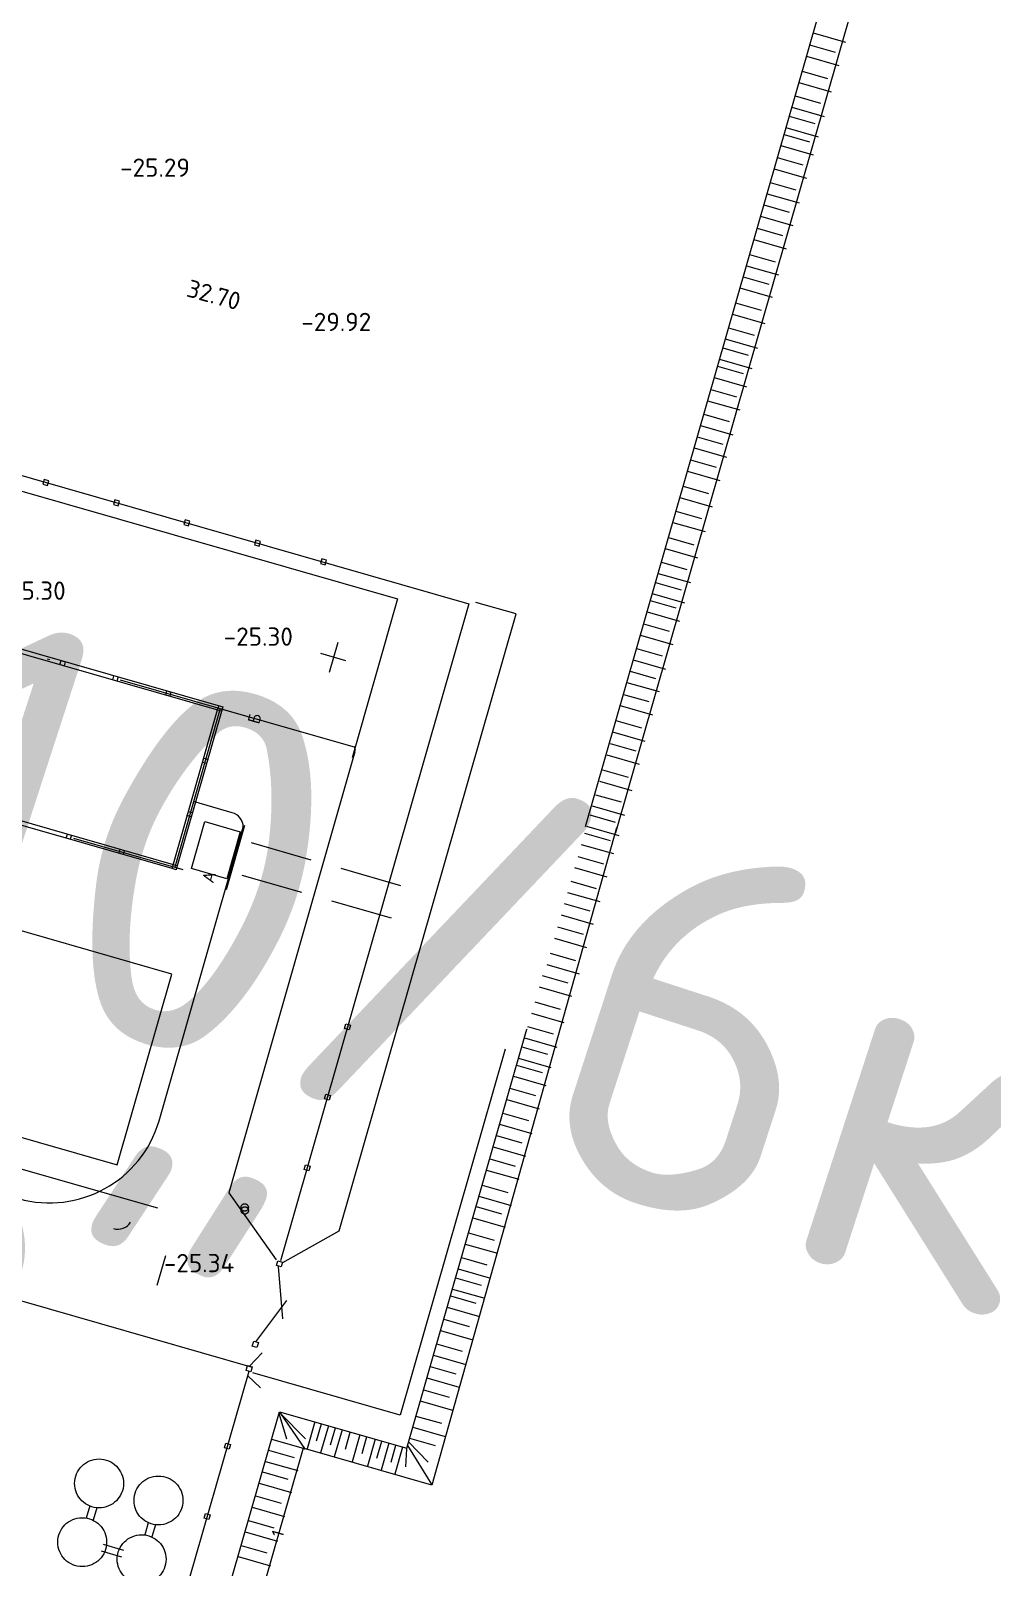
# Model space of a CAD drawing. Header units: millimetres. Extents: x 519 to 9564855, y -810 to 5021775.
# Drawn here: x 9542103.4 to 9542142.7, y 4996394.5 to 4996457.4 of the extents above; entities that cross this region are included whole.
import ezdxf
from ezdxf.enums import TextEntityAlignment as Align

# ---------------------------------------------------------------- set-up
doc = ezdxf.new("R2010")
doc.units = ezdxf.units.MM
doc.header["$LTSCALE"] = 2
doc.header["$MEASUREMENT"] = 0
for name, pattern in [('ACAD_ISO10W100', [18, 12, -3, 0, -3]), ('DASHED2', [9.525, 6.35, -3.175]), ('HIDDENX2', [19.05, 12.7, -6.35])]:
    doc.linetypes.add(name, pattern=pattern)
for name, color, linetype in [('elevation', 7, 'Continuous'), ('ограда', 7, 'Continuous'), ('ситуация', 7, 'Continuous'), ('Строитель', 7, 'Continuous')]:
    doc.layers.add(name, color=color, linetype=linetype)
doc.layers.add('Электро', color=1, linetype='Continuous', lineweight=30)
doc.styles.get("Standard").update_dxf_attribs({"font": 'isocpeur.ttf', "width": 0.5})

msp = doc.modelspace()

# ---------------------------------------------------------------- linework, layer by layer
at = {"color": 96, "linetype": 'ACAD_ISO10W100', "lineweight": 0, "ltscale": 0.5, "true_color": 0x006600}
for p, q in [((9542072.26356, 4996440.837), (9542111.48926, 4996429.58923)), ((9542070.36501, 4996434.35947), (9542109.62652, 4996423.10143)), ((9542111.15666, 4996429.68469), (9542109.29611, 4996423.19617)), ((9542111.15665, 4996429.68466), (9542109.29611, 4996423.19617))]:
    msp.add_line(p, q, dxfattribs=at)
at = {"lineweight": 0, "ltscale": 20}
for p, q in [((9542111.2164, 4996429.57691), (9542072.32333, 4996440.72932)), ((9542072.37137, 4996440.89684), (9542111.26444, 4996429.74443)), ((9542070.34329, 4996434.45635), (9542109.23636, 4996423.30394)), ((9542109.18833, 4996423.13642), (9542070.29525, 4996434.28883)), ((9542104.60192, 4996431.47358), (9542104.64995, 4996431.6411)), ((9542104.76944, 4996431.42555), (9542104.60192, 4996431.47358)), ((9542104.64995, 4996431.6411), (9542104.81747, 4996431.59307)), ((9542104.81747, 4996431.59307), (9542104.76944, 4996431.42555)), ((9542106.76476, 4996430.8534), (9542106.81279, 4996431.02092)), ((9542106.98031, 4996430.97288), (9542106.93228, 4996430.80536)), ((9542108.9276, 4996430.23322), (9542108.97563, 4996430.40074)), ((9542109.09512, 4996430.18518), (9542108.9276, 4996430.23322)), ((9542108.97563, 4996430.40074), (9542109.14315, 4996430.3527)), ((9542109.14315, 4996430.3527), (9542109.09512, 4996430.18518)), ((9542109.18833, 4996423.13643), (9542111.04888, 4996429.62495)), ((9542111.26444, 4996429.74443), (9542109.39913, 4996423.23931)), ((9542111.04888, 4996429.62495), (9542111.09692, 4996429.79247)), ((9542110.43346, 4996427.47871), (9542110.4815, 4996427.64623)), ((9542110.60098, 4996427.43067), (9542110.43346, 4996427.47871)), ((9542110.4815, 4996427.64623), (9542110.64902, 4996427.5982)), ((9542110.64902, 4996427.5982), (9542110.60098, 4996427.43067)), ((9542109.80852, 4996425.29927), (9542109.85655, 4996425.46679)), ((9542109.97604, 4996425.25123), (9542109.80852, 4996425.29927)), ((9542109.85655, 4996425.46679), (9542110.02407, 4996425.41875)), ((9542110.02407, 4996425.41875), (9542109.97604, 4996425.25123)), ((9542104.8569, 4996424.37844), (9542104.90494, 4996424.54596)), ((9542105.02442, 4996424.3304), (9542104.8569, 4996424.37844)), ((9542104.90494, 4996424.54596), (9542105.07246, 4996424.49792)), ((9542105.07246, 4996424.49792), (9542105.02442, 4996424.3304)), ((9542107.01974, 4996423.75825), (9542107.06777, 4996423.92577)), ((9542107.18726, 4996423.71022), (9542107.01974, 4996423.75825)), ((9542107.06777, 4996423.92577), (9542107.23529, 4996423.87774)), ((9542107.23529, 4996423.87774), (9542107.18726, 4996423.71022)), ((9542109.35585, 4996423.08839), (9542109.18833, 4996423.13643)), ((9542109.23637, 4996423.30395), (9542109.40389, 4996423.25592)), ((9542109.40389, 4996423.25592), (9542109.35585, 4996423.08839)), ((9542112.27624, 4996402.38869), (9542112.806, 4996401.89098))]:
    msp.add_line(p, q, dxfattribs=at)
at = {"lineweight": 0}
for p, q in [((9542111.19466, 4996429.6737), (9542116.68392, 4996428.09977)), ((9542116.66255, 4996428.06226), (9542116.68324, 4996428.13443)), ((9542116.66642, 4996427.94204), (9542116.68711, 4996428.0142)), ((9542111.65008, 4996425.41893), (9542110.0639, 4996425.87376)), ((9542108.65836, 4996412.80918), (9542112.10298, 4996424.82201)), ((9542097.43313, 4996412.44976), (9542108.59469, 4996409.24923))]:
    msp.add_line(p, q, dxfattribs=at)
at = {"color": 102, "lineweight": 0}
msp.add_line((9542111.4101, 4996422.27061), (9542112.16811, 4996424.91408), dxfattribs=at)
at = {"lineweight": 0}
for points in [[(9542078.61432, 4996494.30697), (9542078.65373, 4996492.81753), (9542079.27111, 4996491.19996), (9542079.99326, 4996489.6964), (9542081.53413, 4996488.53429), (9542140.78953, 4996471.54308), (9542127.328, 4996424.59715)], [(9542126.09896, 4996424.85), (9542139.31887, 4996470.95331), (9542081.2399, 4996487.60894)], [(9542135.40899, 4996457.31791), (9542136.72965, 4996456.93921)], [(9542135.13671, 4996456.36835), (9542136.45737, 4996455.98966)], [(9542135.26871, 4996456.8287), (9542136.31296, 4996456.52927)], [(9542134.9607, 4996455.75455), (9542136.00495, 4996455.45511)], [(9542134.8287, 4996455.2942), (9542136.14936, 4996454.9155)], [(9542134.67029, 4996454.74177), (9542135.71454, 4996454.44233)], [(9542134.43268, 4996453.91313), (9542135.47693, 4996453.6137)], [(9542134.53829, 4996454.28142), (9542135.85895, 4996453.90272)], [(9542134.21909, 4996453.16825), (9542135.26334, 4996452.86882)], [(9542134.30068, 4996453.45278), (9542135.62134, 4996453.07409)], [(9542134.08709, 4996452.7079), (9542135.40775, 4996452.32921)], [(9542133.94628, 4996452.21686), (9542134.99053, 4996451.91743)], [(9542133.81428, 4996451.75651), (9542135.13494, 4996451.37782)], [(9542133.52387, 4996450.74373), (9542134.84453, 4996450.36504)], [(9542133.65587, 4996451.20408), (9542134.70012, 4996450.90465)], [(9542133.39187, 4996450.28337), (9542134.43612, 4996449.98394)], [(9542133.25986, 4996449.82302), (9542134.58052, 4996449.44433)], [(9542132.98705, 4996448.87163), (9542134.30772, 4996448.49293)], [(9542133.11906, 4996449.33198), (9542134.16331, 4996449.03254)], [(9542068.34239, 4996448.51937), (9542118.41259, 4996434.16198), (9542116.55058, 4996427.66838)], [(9542132.81105, 4996448.25782), (9542133.8553, 4996447.95839)], [(9542132.67904, 4996447.79747), (9542133.99971, 4996447.41878)], [(9542132.41775, 4996446.88623), (9542133.73841, 4996446.50754)], [(9542132.54975, 4996447.34658), (9542133.594, 4996447.04715)], [(9542132.24174, 4996446.27242), (9542133.28599, 4996445.97299)], [(9542132.10974, 4996445.81207), (9542133.4304, 4996445.43338)], [(9542131.95133, 4996445.25964), (9542132.99558, 4996444.96021)], [(9542131.71373, 4996444.43101), (9542132.75798, 4996444.13158)], [(9542131.81933, 4996444.79929), (9542133.13999, 4996444.4206)], [(9542131.58172, 4996443.97066), (9542132.90238, 4996443.59197)], [(9542131.36813, 4996443.22578), (9542132.68879, 4996442.84709)], [(9542131.50014, 4996443.68613), (9542132.54439, 4996443.3867)], [(9542131.22733, 4996442.73473), (9542132.27158, 4996442.4353)], [(9542131.09532, 4996442.27438), (9542132.41599, 4996441.89569)], [(9542130.80491, 4996441.2616), (9542132.12558, 4996440.88291)], [(9542130.93692, 4996441.72195), (9542131.98117, 4996441.42252)], [(9542130.67291, 4996440.80125), (9542131.71716, 4996440.50181)], [(9542130.54091, 4996440.3409), (9542131.86157, 4996439.9622)], [(9542130.2681, 4996439.3895), (9542131.58876, 4996439.01081)], [(9542130.4001, 4996439.84985), (9542131.44435, 4996439.55042)], [(9542130.09209, 4996438.7757), (9542131.13634, 4996438.47626)], [(9542129.96009, 4996438.31535), (9542131.28075, 4996437.93665)], [(9542129.80025, 4996437.75792), (9542130.8445, 4996437.45849)], [(9542129.66825, 4996437.29757), (9542130.98891, 4996436.91888)], [(9542129.36024, 4996436.22341), (9542130.6809, 4996435.84472)], [(9542129.49224, 4996436.68376), (9542130.53649, 4996436.38433)], [(9542129.20183, 4996435.67098), (9542130.24608, 4996435.37155)], [(9542129.06983, 4996435.21063), (9542130.39049, 4996434.83194)], [(9542128.83222, 4996434.382), (9542130.15288, 4996434.00331)], [(9542128.96422, 4996434.84235), (9542130.00847, 4996434.54292)], [(9542113.71772, 4996407.01343), (9542116.0282, 4996408.31142), (9542123.26521, 4996433.54987), (9542121.61115, 4996434.02417)], [(9542128.75063, 4996434.09747), (9542129.79488, 4996433.79804)], [(9542128.47782, 4996433.14607), (9542129.52207, 4996432.84664)], [(9542128.61863, 4996433.63712), (9542129.93929, 4996433.25843)], [(9542128.34582, 4996432.68572), (9542129.66648, 4996432.30703)], [(9542116.29646, 4996431.63552), (9542115.27538, 4996431.92831)], [(9542115.62862, 4996431.17278), (9542115.97792, 4996432.39093)], [(9542128.18741, 4996432.1333), (9542129.23166, 4996431.83386)], [(9542127.92341, 4996431.21259), (9542128.96766, 4996430.91316)], [(9542128.05541, 4996431.67295), (9542129.37607, 4996431.29425)], [(9542127.7914, 4996430.75224), (9542129.11206, 4996430.37355)], [(9542127.6506, 4996430.26119), (9542128.69485, 4996429.96176)], [(9542127.51859, 4996429.80084), (9542128.83926, 4996429.42215)], [(9542127.21058, 4996428.72669), (9542128.53125, 4996428.34799)], [(9542127.34259, 4996429.18704), (9542128.38684, 4996428.8876)], [(9542127.10821, 4996428.24374), (9542128.15246, 4996427.9443)], [(9542116.62108, 4996427.91646), (9542116.662, 4996427.90472), (9542111.50634, 4996409.8687), (9542111.50634, 4996409.8687)], [(9542126.9762, 4996427.78339), (9542128.29686, 4996427.40469)], [(9542126.8002, 4996427.16958), (9542127.84445, 4996426.87015)], [(9542126.50979, 4996426.1568), (9542127.55404, 4996425.85737)], [(9542126.66819, 4996426.70923), (9542127.98886, 4996426.33054)], [(9542126.37778, 4996425.69645), (9542127.69845, 4996425.31776)], [(9542126.14018, 4996424.86782), (9542127.46084, 4996424.48912)], [(9542126.27218, 4996425.32817), (9542127.31643, 4996425.02873)], [(9542127.36732, 4996424.80498), (9542119.8143, 4996397.91462), (9542114.54702, 4996399.42499), (9542107.03882, 4996373.24079), (9542046.74475, 4996390.52984), (9542053.89858, 4996415.47822), (9542042.89748, 4996418.61967)], [(9542126.05859, 4996424.58329), (9542127.10284, 4996424.28385)], [(9542125.78578, 4996423.63189), (9542126.83003, 4996423.33246)], [(9542125.92659, 4996424.12294), (9542127.24725, 4996423.74424)], [(9542125.65378, 4996423.17154), (9542126.97444, 4996422.79285)], [(9542125.49537, 4996422.61911), (9542126.53962, 4996422.31968)], [(9542125.36337, 4996422.15876), (9542126.68403, 4996421.78007)], [(9542125.09936, 4996421.23806), (9542126.42002, 4996420.85936)], [(9542125.23136, 4996421.69841), (9542126.27561, 4996421.39897)], [(9542124.95856, 4996420.74701), (9542126.00281, 4996420.44758)], [(9542045.01172, 4996419.92459), (9542056.02182, 4996416.76749), (9542048.76955, 4996391.4758), (9542106.15688, 4996375.02025), (9542113.58144, 4996400.91274), (9542118.78716, 4996399.42002), (9542123.70153, 4996416.55845), (9542123.71897, 4996416.55345)], [(9542124.82655, 4996420.28666), (9542126.14721, 4996419.90797)], [(9542124.51854, 4996419.2125), (9542125.8392, 4996418.83381)], [(9542124.65055, 4996419.67285), (9542125.6948, 4996419.37342)], [(9542124.33174, 4996418.75628), (9542125.37599, 4996418.45684)], [(9542124.19974, 4996418.29593), (9542125.5204, 4996417.91723)], [(9542124.02373, 4996417.68212), (9542125.06798, 4996417.38268)], [(9542123.89173, 4996417.22177), (9542125.21239, 4996416.84308)], [(9542123.60132, 4996416.20899), (9542124.92198, 4996415.8303)], [(9542123.73332, 4996416.66934), (9542124.77758, 4996416.36991)], [(9542122.81574, 4996415.75135), (9542118.52126, 4996400.7747), (9542112.48798, 4996402.50472)], [(9542123.49572, 4996415.84071), (9542124.53997, 4996415.54127)], [(9542123.28213, 4996415.09583), (9542124.32638, 4996414.79639)], [(9542123.36371, 4996415.38036), (9542124.68438, 4996415.00166)], [(9542123.15012, 4996414.63548), (9542124.47079, 4996414.25678)], [(9542122.87732, 4996413.68408), (9542124.19798, 4996413.30539)], [(9542123.00932, 4996414.14443), (9542124.05357, 4996413.845)], [(9542122.71891, 4996413.13165), (9542123.76316, 4996412.83222)], [(9542122.58691, 4996412.6713), (9542123.90757, 4996412.29261)], [(9542122.3229, 4996411.7506), (9542123.64356, 4996411.3719)], [(9542122.4549, 4996412.21095), (9542123.49915, 4996411.91151)], [(9542122.18209, 4996411.25955), (9542123.22634, 4996410.96012)], [(9542122.05009, 4996410.7992), (9542123.37075, 4996410.42051)], [(9542113.46375, 4996407.12607), (9542111.52285, 4996409.86396)], [(9542121.87408, 4996410.18539), (9542122.91833, 4996409.88596)], [(9542121.62279, 4996409.30903), (9542122.66704, 4996409.0096)], [(9542121.74208, 4996409.72504), (9542123.06274, 4996409.34635)], [(9542121.49079, 4996408.84868), (9542122.81145, 4996408.46999)], [(9542121.31478, 4996408.23488), (9542122.35903, 4996407.93544)], [(9542108.58072, 4996406.09027), (9542108.93002, 4996407.30842)], [(9542121.18278, 4996407.77453), (9542122.50344, 4996407.39583)], [(9542120.89237, 4996406.76175), (9542122.21303, 4996406.38305)], [(9542121.02437, 4996407.2221), (9542122.06862, 4996406.92266)], [(9542120.78676, 4996406.39346), (9542121.83102, 4996406.09403)], [(9542120.57317, 4996405.64858), (9542121.61742, 4996405.34915)], [(9542120.65476, 4996405.93311), (9542121.97542, 4996405.55442)], [(9542120.44117, 4996405.18823), (9542121.76183, 4996404.80954)], [(9542120.16836, 4996404.23684), (9542121.48902, 4996403.85814)], [(9542120.30037, 4996404.69719), (9542121.34462, 4996404.39775)], [(9542120.00996, 4996403.68441), (9542121.05421, 4996403.38497)], [(9542119.87795, 4996403.22406), (9542121.19861, 4996402.84537)], [(9542119.61394, 4996402.30335), (9542120.93461, 4996401.92466)], [(9542119.74595, 4996402.7637), (9542120.7902, 4996402.46427)], [(9542119.47314, 4996401.81231), (9542120.51739, 4996401.51287)], [(9542119.34114, 4996401.35196), (9542120.6618, 4996400.97326)], [(9542113.55604, 4996400.8569), (9542113.86599, 4996399.8065)], [(9542113.59063, 4996400.87699), (9542114.62925, 4996399.37432)], [(9542113.60753, 4996400.85513), (9542114.64543, 4996399.80389)], [(9542115.0269, 4996400.49826), (9542114.70887, 4996399.38914)], [(9542115.28455, 4996400.40024), (9542115.08487, 4996399.70387)], [(9542119.16513, 4996400.73815), (9542120.20938, 4996400.43872)], [(9542114.57131, 4996399.40935), (9542113.27365, 4996399.78145)], [(9542115.58397, 4996400.33852), (9542115.26593, 4996399.22941)], [(9542115.86129, 4996400.23486), (9542115.66161, 4996399.53849)], [(9542116.14104, 4996400.17878), (9542115.82301, 4996399.06967)], [(9542116.46206, 4996400.06259), (9542116.26238, 4996399.36622)], [(9542116.8722, 4996399.96913), (9542116.55417, 4996398.86001)], [(9542117.14703, 4996399.89032), (9542116.94735, 4996399.19395)], [(9542117.49947, 4996399.78926), (9542117.18143, 4996398.68015)], [(9542118.90328, 4996399.82499), (9542119.94754, 4996399.52555)], [(9542119.03313, 4996400.2778), (9542120.35379, 4996399.89911)], [(9542113.1387, 4996399.34404), (9542114.18295, 4996399.04461)], [(9542117.75712, 4996399.69124), (9542117.55744, 4996398.99487)], [(9542118.05653, 4996399.62953), (9542117.7385, 4996398.52041)], [(9542118.33386, 4996399.52586), (9542118.13418, 4996398.8295)], [(9542118.61361, 4996399.46979), (9542118.29558, 4996398.36067)], [(9542118.78077, 4996399.39772), (9542118.73495, 4996398.65723)], [(9542118.81863, 4996399.52978), (9542119.81826, 4996397.92869)], [(9542118.86296, 4996399.68436), (9542119.66467, 4996398.8533)], [(9542113.0067, 4996398.88369), (9542114.32736, 4996398.505)], [(9542112.75149, 4996397.99367), (9542114.07215, 4996397.61498)], [(9542112.88349, 4996398.45402), (9542113.92774, 4996398.15459)], [(9542112.60188, 4996397.47194), (9542113.64613, 4996397.1725)], [(9542112.46988, 4996397.01159), (9542113.79054, 4996396.63289)], [(9542112.17947, 4996395.99881), (9542113.50013, 4996395.62011)], [(9542112.31147, 4996396.45916), (9542113.35572, 4996396.15972)], [(9542112.02106, 4996395.44638), (9542113.06532, 4996395.14695)], [(9542111.88906, 4996394.98603), (9542113.20972, 4996394.60734)]]:
    msp.add_lwpolyline(points, dxfattribs=at)
at = {"layer": 'ограда', "lineweight": 0}
for p, q in [((9542072.29625, 4996448.0266), (9542121.33092, 4996433.96613)), ((9542103.95965, 4996439.0513), (9542103.90452, 4996438.85904)), ((9542103.90452, 4996438.85904), (9542104.09677, 4996438.80392)), ((9542104.1519, 4996438.99617), (9542103.95965, 4996439.0513)), ((9542104.09677, 4996438.80392), (9542104.1519, 4996438.99617)), ((9542106.84343, 4996438.22438), (9542106.78831, 4996438.03213)), ((9542107.03569, 4996438.16926), (9542106.84343, 4996438.22438)), ((9542106.98056, 4996437.977), (9542107.03569, 4996438.16926)), ((9542106.78831, 4996438.03213), (9542106.98056, 4996437.977)), ((9542109.72722, 4996437.39747), (9542109.67209, 4996437.20522)), ((9542109.67209, 4996437.20522), (9542109.86434, 4996437.15009)), ((9542109.91947, 4996437.34234), (9542109.72722, 4996437.39747)), ((9542109.86434, 4996437.15009), (9542109.91947, 4996437.34234)), ((9542112.611, 4996436.57056), (9542112.55588, 4996436.37831)), ((9542112.55588, 4996436.37831), (9542112.74813, 4996436.32318)), ((9542112.80326, 4996436.51543), (9542112.611, 4996436.57056)), ((9542112.74813, 4996436.32318), (9542112.80326, 4996436.51543)), ((9542115.31028, 4996435.80112), (9542115.25515, 4996435.60886)), ((9542115.25515, 4996435.60886), (9542115.44741, 4996435.55374)), ((9542115.50253, 4996435.74599), (9542115.31028, 4996435.80112)), ((9542115.44741, 4996435.55374), (9542115.50253, 4996435.74599)), ((9542121.33092, 4996433.96613), (9542113.62167, 4996407.08079)), ((9542116.24576, 4996416.59486), (9542116.30089, 4996416.78711)), ((9542116.30089, 4996416.78711), (9542116.49314, 4996416.73199)), ((9542116.49314, 4996416.73199), (9542116.43801, 4996416.53973)), ((9542116.43801, 4996416.53973), (9542116.24576, 4996416.59486)), ((9542115.41885, 4996413.71108), (9542115.47398, 4996413.90333)), ((9542115.6111, 4996413.65595), (9542115.41885, 4996413.71108)), ((9542115.47398, 4996413.90333), (9542115.66623, 4996413.8482)), ((9542115.66623, 4996413.8482), (9542115.6111, 4996413.65595)), ((9542114.59194, 4996410.82729), (9542114.64706, 4996411.01954)), ((9542114.78419, 4996410.77216), (9542114.59194, 4996410.82729)), ((9542114.64706, 4996411.01954), (9542114.83932, 4996410.96442)), ((9542114.83932, 4996410.96442), (9542114.78419, 4996410.77216)), ((9542113.46458, 4996406.89574), (9542113.51971, 4996407.08799)), ((9542113.65683, 4996406.84061), (9542113.46458, 4996406.89574)), ((9542113.51971, 4996407.08799), (9542113.71196, 4996407.03286)), ((9542113.53074, 4996406.85485), (9542113.70402, 4996404.7159)), ((9542113.55641, 4996406.87729), (9542113.55544, 4996406.8739)), ((9542113.55544, 4996406.8739), (9542113.55641, 4996406.87729)), ((9542113.56071, 4996406.86817), (9542113.55974, 4996406.86479)), ((9542113.55974, 4996406.86479), (9542113.56071, 4996406.86817)), ((9542113.71196, 4996407.03286), (9542113.65683, 4996406.84061)), ((9542112.60865, 4996403.77166), (9542113.88522, 4996405.45752)), ((9542112.47128, 4996403.60034), (9542112.53376, 4996403.80566)), ((9542112.65872, 4996403.5433), (9542112.47128, 4996403.60034)), ((9542112.53376, 4996403.80566), (9542112.72373, 4996403.74785)), ((9542112.72373, 4996403.74785), (9542112.66125, 4996403.54253)), ((9542112.353, 4996402.77859), (9542112.86817, 4996403.3215)), ((9542112.32428, 4996402.56211), (9542104.83403, 4996376.43463)), ((9542112.21647, 4996402.59724), (9542112.27895, 4996402.80257)), ((9542112.40391, 4996402.54021), (9542112.21647, 4996402.59724)), ((9542112.27895, 4996402.80257), (9542112.46892, 4996402.74476)), ((9542112.46892, 4996402.74476), (9542112.40644, 4996402.53944)), ((9542111.32701, 4996399.44115), (9542111.38214, 4996399.6334)), ((9542111.51926, 4996399.38602), (9542111.32701, 4996399.44115)), ((9542111.38214, 4996399.6334), (9542111.57439, 4996399.57827)), ((9542111.57439, 4996399.57827), (9542111.51926, 4996399.38602)), ((9542110.50148, 4996396.56216), (9542110.5566, 4996396.75442)), ((9542110.5566, 4996396.75442), (9542110.74886, 4996396.69929)), ((9542110.74886, 4996396.69929), (9542110.69373, 4996396.50704)), ((9542110.69373, 4996396.50704), (9542110.50148, 4996396.56216))]:
    msp.add_line(p, q, dxfattribs=at)
at = {"layer": 'ситуация', "lineweight": 0}
msp.add_line((9542112.47812, 4996402.72612), (9542057.49194, 4996418.49315), dxfattribs=at)
for centre, radius, start, end in [((9542111.49196, 4996424.8284), 0.61133, 359.4949009, 75.01041), ((9542104.17473, 4996414.13097), 4.6744, 254.2931143, 343.5743537), ((9542106.97305, 4996408.99092), 0.6121, 252.98959, 328.5050991)]:
    msp.add_arc(centre, radius, start, end, dxfattribs=at)
at = {"layer": 'Строитель', "color": 28, "linetype": 'HIDDENX2', "lineweight": 0, "ltscale": 0.1, "true_color": 0x4d1300}
for p, q in [((9542118.54339, 4996422.43261), (9542111.82557, 4996424.35891)), ((9542118.16128, 4996421.10002), (9542111.44346, 4996423.02633))]:
    msp.add_line(p, q, dxfattribs=at)
at = {"layer": 'Строитель', "lineweight": 0}
for p, q in [((9542109.18454, 4996418.81632), (9542102.35984, 4996420.77425)), ((9542106.94662, 4996411.01178), (9542109.18448, 4996418.81634)), ((9542099.6977, 4996413.09037), (9542106.94662, 4996411.01178))]:
    msp.add_line(p, q, dxfattribs=at)
at = {"layer": 'Строитель', "linetype": 'DASHED2', "lineweight": 0}
for p, q in [((9542105.81876, 4996397.06137), (9542105.67471, 4996396.55899)), ((9542106.10714, 4996396.97868), (9542105.96308, 4996396.4763)), ((9542108.216, 4996396.37397), (9542108.07195, 4996395.87159)), ((9542108.50438, 4996396.29128), (9542108.36033, 4996395.7889))]:
    msp.add_line(p, q, dxfattribs=at)
at = {"layer": 'Строитель', "linetype": 'DASHED2', "lineweight": 0, "ltscale": 0.5}
for p, q in [((9542106.3685, 4996395.49118), (9542107.20283, 4996395.25194)), ((9542106.29123, 4996395.22172), (9542107.12556, 4996394.98248))]:
    msp.add_line(p, q, dxfattribs=at)
at = {"layer": 'Строитель', "color": 28, "linetype": 'HIDDENX2', "lineweight": 0, "ltscale": 0.1, "true_color": 0x4d1300}
msp.add_lwpolyline([(9542109.98169, 4996423.1322), (9542110.53296, 4996425.05473), (9542111.97486, 4996424.64127), (9542111.42358, 4996422.71875)], close=True, dxfattribs=at)
at = {"layer": 'Строитель', "linetype": 'DASHED2', "lineweight": 0}
for centre in [(9542112.15886, 4996409.26844), (9542112.16274, 4996409.14821)]:
    msp.add_circle(centre, 0.15019, dxfattribs=at)
at = {"layer": 'Строитель', "linetype": 'DASHED2', "lineweight": 0, "ltscale": 0.5}
for centre in [(9542106.20206, 4996397.97999), (9542108.63271, 4996397.28301), (9542105.51297, 4996395.57684), (9542107.94362, 4996394.87986)]:
    msp.add_circle(centre, 1, dxfattribs=at)

# ---------------------------------------------------------------- texts
at = {"lineweight": 0}
msp.add_text('32.70', height=0.72, rotation=344.6197545, dxfattribs=at).set_placement((9542109.83681, 4996446.89833, -17.95889), align=Align.MIDDLE_LEFT)
msp.add_text('Б', height=0.5, rotation=74, dxfattribs=at).set_placement((9542112.80078, 4996429.20513), align=Align.CENTER)
at = {"lineweight": 0, "ltscale": 20}
msp.add_text('А', height=0.5, rotation=74, dxfattribs=at).set_placement((9542110.93437, 4996422.72159), align=Align.CENTER)
at = {"lineweight": 0}
msp.add_text('1', height=0.5, rotation=74, dxfattribs=at).set_placement((9542113.71912, 4996395.73858))
at = {"layer": 'elevation', "lineweight": 0}
for s, p in [('-25.29', (9542107.06349, 4996451.80839, -25.295)), ('-29.92', (9542114.47414, 4996445.4965, -10.77533)), ('-25.30', (9542102.00714, 4996434.50327, -25.302)), ('-25.30', (9542111.29936, 4996432.62265, -10.77533)), ('-25.34', (9542108.85466, 4996406.99409, -25.345))]:
    msp.add_text(s, height=0.75, dxfattribs=at).set_placement(p, align=Align.MIDDLE_LEFT)
at = {"layer": 'Электро', "ltscale": 25}
for s, p in [('п/ст - 110/6кВ', (9542022.61625, 4996443.73398)), ('"Восток-2"', (9542015.88297, 4996423.01107))]:
    msp.add_text(s, height=15, rotation=342, dxfattribs=at).set_placement(p)

doc.saveas('drawing.dxf')
